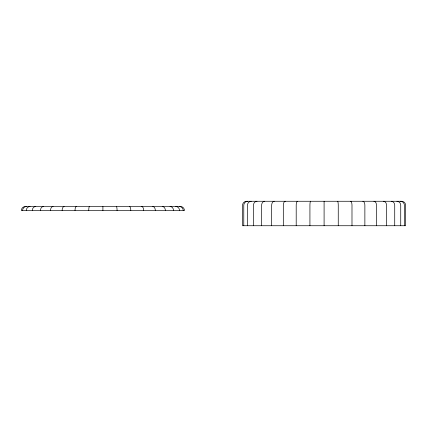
<?xml version="1.0" encoding="UTF-8"?>
<svg xmlns="http://www.w3.org/2000/svg" width="427" height="427" viewBox="0 0 427 427"><rect width="100%" height="100%" fill="white"/><g stroke="black" fill="none" stroke-linecap="round" stroke-linejoin="round"><path stroke-width="0.64" d="M404.412 225.734L404.412 205.344A4.078 4.014 -90 0 0 400.393 201.266M400.729 225.734L400.729 205.344A4.078 3.832 -90 0 0 396.902 201.266M394.724 225.734L394.724 205.344A4.078 3.533 90 0 0 391.191 201.266M386.568 225.734L386.568 205.344A4.078 3.122 -90 0 0 383.446 201.266M376.518 225.734L376.518 205.344A4.078 2.621 -90 0 0 373.897 201.266M364.871 225.734L364.871 205.344A4.078 2.039 -90 0 0 362.833 201.266M351.987 225.734L351.987 205.344A4.078 1.393 90 0 0 350.594 201.266M338.253 225.734L338.253 205.344A4.078 0.71 -90 0 0 337.549 201.266M324.093 201.266L324.093 225.734M309.927 225.734L309.927 205.344A4.078 0.71 -90 0 1 310.637 201.266M296.199 225.734L296.199 205.344A4.078 1.393 -90 0 1 297.592 201.266M283.314 225.734L283.314 205.344A4.078 2.039 -90 0 1 285.353 201.266M271.668 225.734L271.668 205.344A4.078 2.621 -90 0 1 274.289 201.266M261.618 225.734L261.618 205.344A4.078 3.122 -90 0 1 264.74 201.266M253.462 225.734L253.462 205.344A4.078 3.533 -90 0 1 256.995 201.266M247.452 225.734L247.452 205.344A4.078 3.832 -90 0 1 251.284 201.266M243.774 225.734L243.774 205.344A4.078 4.014 -90 0 1 247.788 201.266M102.907 206.487L102.907 210.564M175.716 206.487A4.078 3.832 -90 0 1 179.548 210.564M179.212 206.487A4.078 4.014 -90 0 1 183.226 210.564M152.711 206.487A4.078 2.621 -90 0 1 155.332 210.564M141.647 206.487A4.078 2.039 -90 0 1 143.685 210.564M162.26 206.487A4.078 3.122 -90 0 1 165.382 210.564M170.005 206.487A4.078 3.533 -90 0 1 173.538 210.564M116.363 206.487A4.078 0.71 -90 0 1 117.073 210.564M88.747 210.564A4.078 0.71 -90 0 1 89.451 206.487M75.013 210.564A4.078 1.393 -90 0 1 76.406 206.487M129.408 206.487A4.078 1.393 -90 0 1 130.801 210.564M22.588 210.564A4.078 4.014 -90 0 1 26.607 206.487M26.271 210.564A4.078 3.832 -90 0 1 30.098 206.487M62.128 210.564A4.078 2.039 -90 0 1 64.167 206.487M50.482 210.564A4.078 2.621 -90 0 1 53.103 206.487M40.432 210.564A4.078 3.122 -90 0 1 43.554 206.487M32.276 210.564A4.078 3.533 -90 0 1 35.809 206.487M401.572 201.266L246.614 201.266A4.078 4.078 0 0 0 242.536 205.344L242.536 225.734L405.65 225.734L405.65 205.344A4.078 4.078 0 0 0 401.572 201.266M180.386 206.487L25.428 206.487A4.078 4.078 0 0 0 21.35 210.564L184.464 210.564A4.078 4.078 0 0 0 180.386 206.487"/></g></svg>
